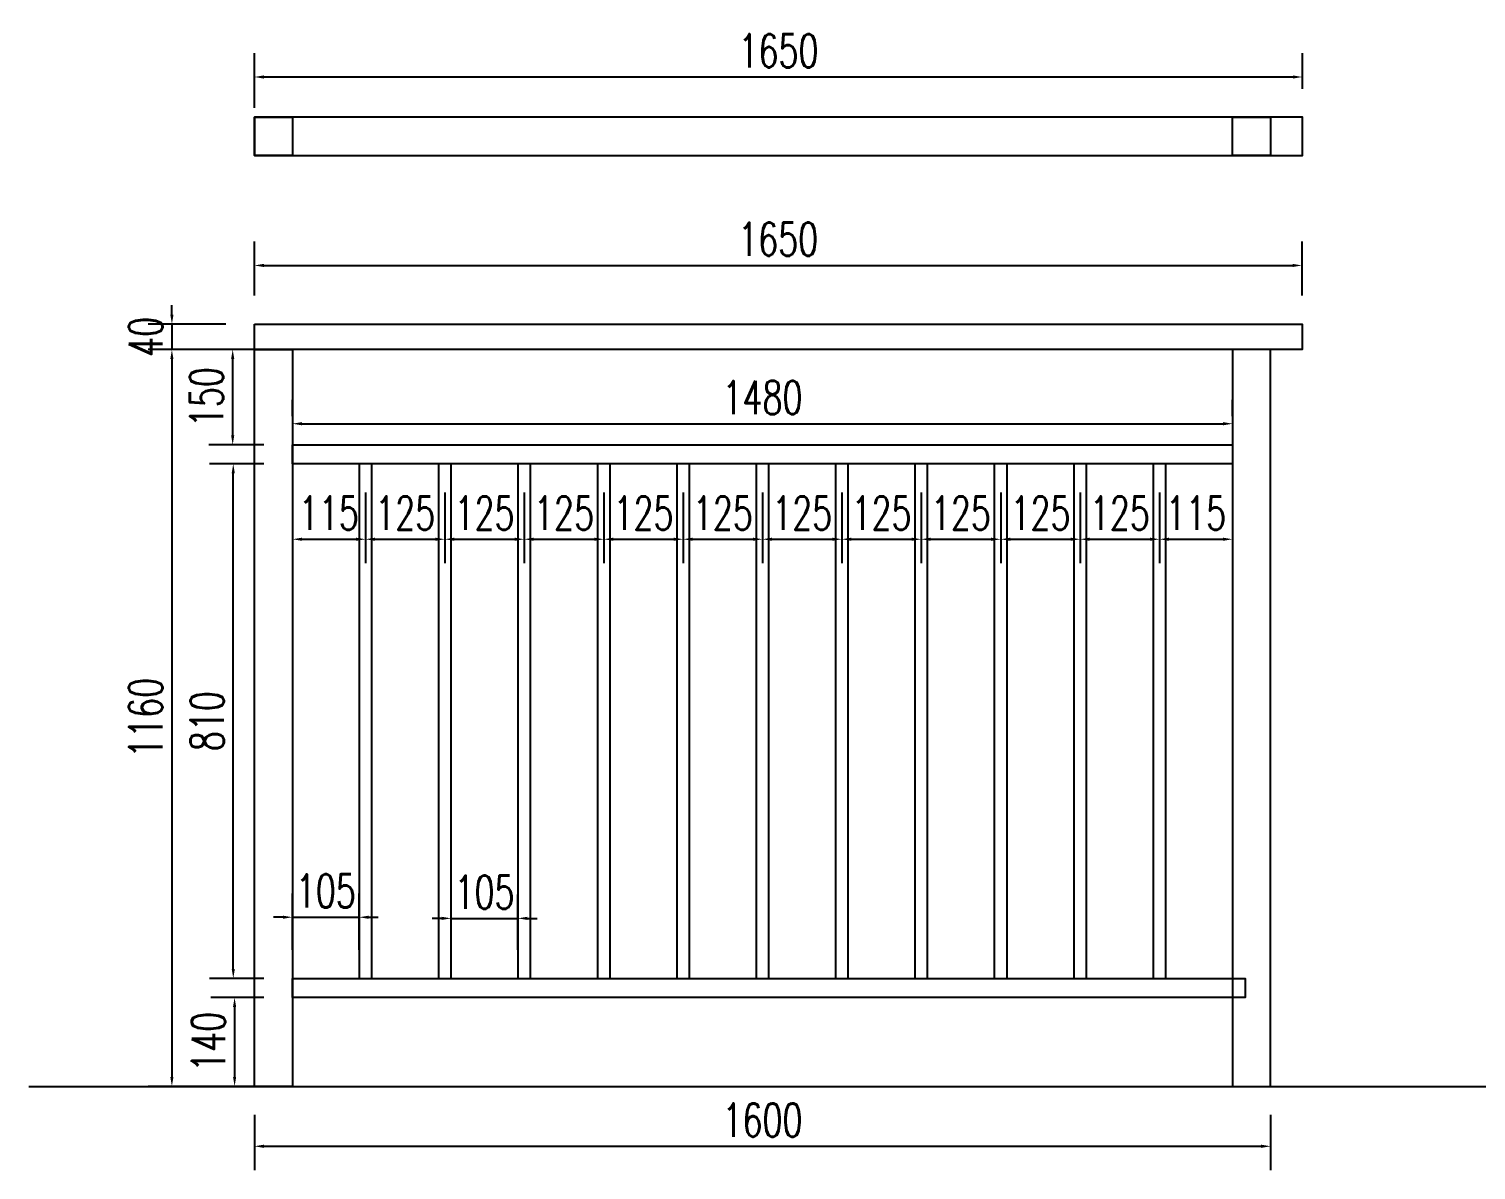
# Model space of a CAD drawing. Extents: x -16492 to 345596, y -4133 to 400729.
# Drawn here: x 20642 to 22921, y 16297 to 18094 of the extents above; entities that cross this region are included whole.
import ezdxf

# ---------------------------------------------------------------- set-up
doc = ezdxf.new("R2010")
doc.units = 0
doc.header["$LTSCALE"] = 10
doc.header["$MEASUREMENT"] = 0
doc.layers.add('PUB_DIM', color=3, linetype='Continuous')
doc.layers.add('W-PLASTIC_RAILINGS塑木栏杆', color=6, linetype='Continuous')
doc.styles.add('STANDARD_T3', font='simplex.shx', dxfattribs={"width": 0.7, "bigfont": 'gbcbig.shx'})
doc.dimstyles.new('W&&15', dxfattribs={"dimtxt": 52.5, "dimasz": 15, "dimexe": 37.5, "dimexo": 45, "dimgap": 15, "dimtad": 1, "dimdec": 0, "dimzin": 0, "dimdsep": 46, "dimtxsty": 'STANDARD_T3', "dimcen": 0.09, "dimclrd": 1, "dimclre": 1, "dimclrt": 7, "dimazin": 2, "dimtfac": 1, "dimtdec": 0, "dimtix": 1, "dimtmove": 2, "dimatfit": 3, "dimfxl": 100, "dimtolj": 1, "dimtzin": 0, "dimarcsym": 0})

# ---------------------------------------------------------------- blocks, each defined once
blk = doc.blocks.new('*U48')
at = {"layer": 'W-PLASTIC_RAILINGS塑木栏杆'}
blk.add_lwpolyline([(-10, -405), (10, -405), (10, 405), (-10, 405)], close=True, dxfattribs=at)
blk = doc.blocks.new('*U49')
at = {"layer": 'W-PLASTIC_RAILINGS塑木栏杆', "color": 0, "linetype": 'ByBlock', "lineweight": -2, "transparency": 16777216}
for p in [(0, 0), (125, 0), (250, 0), (375, 0), (500, 0), (625, 0), (750, 0), (875, 0), (1000, 0), (1125, 0), (1250, 0)]:
    blk.add_blockref('*U48', p, dxfattribs=at)
blk = doc.blocks.new('*D50')
at = {"layer": 'Defpoints', "color": 0, "transparency": 16777216}
for p in [(21057.3, 17408.7), (21172.3, 17408.7), (21172.3, 17290.1)]:
    blk.add_point(p, dxfattribs=at)
at = {"layer": 'W-PLASTIC_RAILINGS塑木栏杆', "color": 1, "lineweight": -2, "transparency": 16777216}
for p, q in [((21057.3, 17363.7), (21057.3, 17252.6)), ((21172.3, 17363.7), (21172.3, 17252.6)), ((21072.3, 17290.1), (21157.3, 17290.1))]:
    blk.add_line(p, q, dxfattribs=at)
at = {"layer": 'W-PLASTIC_RAILINGS塑木栏杆', "color": 1, "transparency": 16777216}
for points in [[(21072.3, 17292.6), (21072.3, 17287.6), (21057.3, 17290.1)], [(21157.3, 17292.6), (21157.3, 17287.6), (21172.3, 17290.1)]]:
    blk.add_solid(points, dxfattribs=at)
at = {"layer": 'W-PLASTIC_RAILINGS塑木栏杆', "color": 7, "transparency": 16777216, "insert": (21114.8, 17331.4), "char_height": 52.5, "attachment_point": 5, "style": 'STANDARD_T3'}
blk.add_mtext('\\A1;115', dxfattribs=at)
blk = doc.blocks.new('*D51')
at = {"layer": 'Defpoints', "color": 0, "transparency": 16777216}
for p in [(21172.3, 17408.7), (21297.3, 17408.7), (21297.3, 17290.1)]:
    blk.add_point(p, dxfattribs=at)
at = {"layer": 'W-PLASTIC_RAILINGS塑木栏杆', "color": 1, "lineweight": -2, "transparency": 16777216}
for p, q in [((21172.3, 17363.7), (21172.3, 17252.6)), ((21297.3, 17363.7), (21297.3, 17252.6)), ((21187.3, 17290.1), (21282.3, 17290.1))]:
    blk.add_line(p, q, dxfattribs=at)
at = {"layer": 'W-PLASTIC_RAILINGS塑木栏杆', "color": 1, "transparency": 16777216}
for points in [[(21187.3, 17292.6), (21187.3, 17287.6), (21172.3, 17290.1)], [(21282.3, 17292.6), (21282.3, 17287.6), (21297.3, 17290.1)]]:
    blk.add_solid(points, dxfattribs=at)
at = {"layer": 'W-PLASTIC_RAILINGS塑木栏杆', "color": 7, "transparency": 16777216, "insert": (21234.8, 17331.4), "char_height": 52.5, "attachment_point": 5, "style": 'STANDARD_T3'}
blk.add_mtext('\\A1;125', dxfattribs=at)
blk = doc.blocks.new('*D52')
at = {"layer": 'Defpoints', "color": 0, "transparency": 16777216}
for p in [(21297.3, 17408.7), (21422.3, 17408.7), (21422.3, 17290.1)]:
    blk.add_point(p, dxfattribs=at)
at = {"layer": 'W-PLASTIC_RAILINGS塑木栏杆', "color": 1, "lineweight": -2, "transparency": 16777216}
for p, q in [((21297.3, 17363.7), (21297.3, 17252.6)), ((21422.3, 17363.7), (21422.3, 17252.6)), ((21312.3, 17290.1), (21407.3, 17290.1))]:
    blk.add_line(p, q, dxfattribs=at)
at = {"layer": 'W-PLASTIC_RAILINGS塑木栏杆', "color": 1, "transparency": 16777216}
for points in [[(21312.3, 17292.6), (21312.3, 17287.6), (21297.3, 17290.1)], [(21407.3, 17292.6), (21407.3, 17287.6), (21422.3, 17290.1)]]:
    blk.add_solid(points, dxfattribs=at)
at = {"layer": 'W-PLASTIC_RAILINGS塑木栏杆', "color": 7, "transparency": 16777216, "insert": (21359.8, 17331.4), "char_height": 52.5, "attachment_point": 5, "style": 'STANDARD_T3'}
blk.add_mtext('\\A1;125', dxfattribs=at)
blk = doc.blocks.new('*D53')
at = {"layer": 'Defpoints', "color": 0, "transparency": 16777216}
for p in [(21422.3, 17408.7), (21547.3, 17408.7), (21547.3, 17290.1)]:
    blk.add_point(p, dxfattribs=at)
at = {"layer": 'W-PLASTIC_RAILINGS塑木栏杆', "color": 1, "lineweight": -2, "transparency": 16777216}
for p, q in [((21422.3, 17363.7), (21422.3, 17252.6)), ((21547.3, 17363.7), (21547.3, 17252.6)), ((21437.3, 17290.1), (21532.3, 17290.1))]:
    blk.add_line(p, q, dxfattribs=at)
at = {"layer": 'W-PLASTIC_RAILINGS塑木栏杆', "color": 1, "transparency": 16777216}
for points in [[(21437.3, 17292.6), (21437.3, 17287.6), (21422.3, 17290.1)], [(21532.3, 17292.6), (21532.3, 17287.6), (21547.3, 17290.1)]]:
    blk.add_solid(points, dxfattribs=at)
at = {"layer": 'W-PLASTIC_RAILINGS塑木栏杆', "color": 7, "transparency": 16777216, "insert": (21484.8, 17331.4), "char_height": 52.5, "attachment_point": 5, "style": 'STANDARD_T3'}
blk.add_mtext('\\A1;125', dxfattribs=at)
blk = doc.blocks.new('*D54')
at = {"layer": 'Defpoints', "color": 0, "transparency": 16777216}
for p in [(21547.3, 17408.7), (21672.3, 17408.7), (21672.3, 17290.1)]:
    blk.add_point(p, dxfattribs=at)
at = {"layer": 'W-PLASTIC_RAILINGS塑木栏杆', "color": 1, "lineweight": -2, "transparency": 16777216}
for p, q in [((21547.3, 17363.7), (21547.3, 17252.6)), ((21672.3, 17363.7), (21672.3, 17252.6)), ((21562.3, 17290.1), (21657.3, 17290.1))]:
    blk.add_line(p, q, dxfattribs=at)
at = {"layer": 'W-PLASTIC_RAILINGS塑木栏杆', "color": 1, "transparency": 16777216}
for points in [[(21562.3, 17292.6), (21562.3, 17287.6), (21547.3, 17290.1)], [(21657.3, 17292.6), (21657.3, 17287.6), (21672.3, 17290.1)]]:
    blk.add_solid(points, dxfattribs=at)
at = {"layer": 'W-PLASTIC_RAILINGS塑木栏杆', "color": 7, "transparency": 16777216, "insert": (21609.8, 17331.4), "char_height": 52.5, "attachment_point": 5, "style": 'STANDARD_T3'}
blk.add_mtext('\\A1;125', dxfattribs=at)
blk = doc.blocks.new('*D55')
at = {"layer": 'Defpoints', "color": 0, "transparency": 16777216}
for p in [(21672.3, 17408.7), (21797.3, 17408.7), (21797.3, 17290.1)]:
    blk.add_point(p, dxfattribs=at)
at = {"layer": 'W-PLASTIC_RAILINGS塑木栏杆', "color": 1, "lineweight": -2, "transparency": 16777216}
for p, q in [((21672.3, 17363.7), (21672.3, 17252.6)), ((21797.3, 17363.7), (21797.3, 17252.6)), ((21687.3, 17290.1), (21782.3, 17290.1))]:
    blk.add_line(p, q, dxfattribs=at)
at = {"layer": 'W-PLASTIC_RAILINGS塑木栏杆', "color": 1, "transparency": 16777216}
for points in [[(21687.3, 17292.6), (21687.3, 17287.6), (21672.3, 17290.1)], [(21782.3, 17292.6), (21782.3, 17287.6), (21797.3, 17290.1)]]:
    blk.add_solid(points, dxfattribs=at)
at = {"layer": 'W-PLASTIC_RAILINGS塑木栏杆', "color": 7, "transparency": 16777216, "insert": (21734.8, 17331.4), "char_height": 52.5, "attachment_point": 5, "style": 'STANDARD_T3'}
blk.add_mtext('\\A1;125', dxfattribs=at)
blk = doc.blocks.new('*D56')
at = {"layer": 'Defpoints', "color": 0, "transparency": 16777216}
for p in [(21797.3, 17408.7), (21922.3, 17408.7), (21922.3, 17290.1)]:
    blk.add_point(p, dxfattribs=at)
at = {"layer": 'W-PLASTIC_RAILINGS塑木栏杆', "color": 1, "lineweight": -2, "transparency": 16777216}
for p, q in [((21797.3, 17363.7), (21797.3, 17252.6)), ((21922.3, 17363.7), (21922.3, 17252.6)), ((21812.3, 17290.1), (21907.3, 17290.1))]:
    blk.add_line(p, q, dxfattribs=at)
at = {"layer": 'W-PLASTIC_RAILINGS塑木栏杆', "color": 1, "transparency": 16777216}
for points in [[(21812.3, 17292.6), (21812.3, 17287.6), (21797.3, 17290.1)], [(21907.3, 17292.6), (21907.3, 17287.6), (21922.3, 17290.1)]]:
    blk.add_solid(points, dxfattribs=at)
at = {"layer": 'W-PLASTIC_RAILINGS塑木栏杆', "color": 7, "transparency": 16777216, "insert": (21859.8, 17331.4), "char_height": 52.5, "attachment_point": 5, "style": 'STANDARD_T3'}
blk.add_mtext('\\A1;125', dxfattribs=at)
blk = doc.blocks.new('*D57')
at = {"layer": 'Defpoints', "color": 0, "transparency": 16777216}
for p in [(21922.3, 17408.7), (22047.3, 17408.7), (22047.3, 17290.1)]:
    blk.add_point(p, dxfattribs=at)
at = {"layer": 'W-PLASTIC_RAILINGS塑木栏杆', "color": 1, "lineweight": -2, "transparency": 16777216}
for p, q in [((21922.3, 17363.7), (21922.3, 17252.6)), ((22047.3, 17363.7), (22047.3, 17252.6)), ((21937.3, 17290.1), (22032.3, 17290.1))]:
    blk.add_line(p, q, dxfattribs=at)
at = {"layer": 'W-PLASTIC_RAILINGS塑木栏杆', "color": 1, "transparency": 16777216}
for points in [[(21937.3, 17292.6), (21937.3, 17287.6), (21922.3, 17290.1)], [(22032.3, 17292.6), (22032.3, 17287.6), (22047.3, 17290.1)]]:
    blk.add_solid(points, dxfattribs=at)
at = {"layer": 'W-PLASTIC_RAILINGS塑木栏杆', "color": 7, "transparency": 16777216, "insert": (21984.8, 17331.4), "char_height": 52.5, "attachment_point": 5, "style": 'STANDARD_T3'}
blk.add_mtext('\\A1;125', dxfattribs=at)
blk = doc.blocks.new('*D58')
at = {"layer": 'Defpoints', "color": 0, "transparency": 16777216}
for p in [(22047.3, 17408.7), (22172.3, 17408.7), (22172.3, 17290.1)]:
    blk.add_point(p, dxfattribs=at)
at = {"layer": 'W-PLASTIC_RAILINGS塑木栏杆', "color": 1, "lineweight": -2, "transparency": 16777216}
for p, q in [((22047.3, 17363.7), (22047.3, 17252.6)), ((22172.3, 17363.7), (22172.3, 17252.6)), ((22062.3, 17290.1), (22157.3, 17290.1))]:
    blk.add_line(p, q, dxfattribs=at)
at = {"layer": 'W-PLASTIC_RAILINGS塑木栏杆', "color": 1, "transparency": 16777216}
for points in [[(22062.3, 17292.6), (22062.3, 17287.6), (22047.3, 17290.1)], [(22157.3, 17292.6), (22157.3, 17287.6), (22172.3, 17290.1)]]:
    blk.add_solid(points, dxfattribs=at)
at = {"layer": 'W-PLASTIC_RAILINGS塑木栏杆', "color": 7, "transparency": 16777216, "insert": (22109.8, 17331.4), "char_height": 52.5, "attachment_point": 5, "style": 'STANDARD_T3'}
blk.add_mtext('\\A1;125', dxfattribs=at)
blk = doc.blocks.new('*D59')
at = {"layer": 'Defpoints', "color": 0, "transparency": 16777216}
for p in [(22172.3, 17408.7), (22297.3, 17408.7), (22297.3, 17290.1)]:
    blk.add_point(p, dxfattribs=at)
at = {"layer": 'W-PLASTIC_RAILINGS塑木栏杆', "color": 1, "lineweight": -2, "transparency": 16777216}
for p, q in [((22172.3, 17363.7), (22172.3, 17252.6)), ((22297.3, 17363.7), (22297.3, 17252.6)), ((22187.3, 17290.1), (22282.3, 17290.1))]:
    blk.add_line(p, q, dxfattribs=at)
at = {"layer": 'W-PLASTIC_RAILINGS塑木栏杆', "color": 1, "transparency": 16777216}
for points in [[(22187.3, 17292.6), (22187.3, 17287.6), (22172.3, 17290.1)], [(22282.3, 17292.6), (22282.3, 17287.6), (22297.3, 17290.1)]]:
    blk.add_solid(points, dxfattribs=at)
at = {"layer": 'W-PLASTIC_RAILINGS塑木栏杆', "color": 7, "transparency": 16777216, "insert": (22234.8, 17331.4), "char_height": 52.5, "attachment_point": 5, "style": 'STANDARD_T3'}
blk.add_mtext('\\A1;125', dxfattribs=at)
blk = doc.blocks.new('*D60')
at = {"layer": 'Defpoints', "color": 0, "transparency": 16777216}
for p in [(22297.3, 17408.7), (22422.3, 17408.7), (22422.3, 17290.1)]:
    blk.add_point(p, dxfattribs=at)
at = {"layer": 'W-PLASTIC_RAILINGS塑木栏杆', "color": 1, "lineweight": -2, "transparency": 16777216}
for p, q in [((22297.3, 17363.7), (22297.3, 17252.6)), ((22422.3, 17363.7), (22422.3, 17252.6)), ((22312.3, 17290.1), (22407.3, 17290.1))]:
    blk.add_line(p, q, dxfattribs=at)
at = {"layer": 'W-PLASTIC_RAILINGS塑木栏杆', "color": 1, "transparency": 16777216}
for points in [[(22312.3, 17292.6), (22312.3, 17287.6), (22297.3, 17290.1)], [(22407.3, 17292.6), (22407.3, 17287.6), (22422.3, 17290.1)]]:
    blk.add_solid(points, dxfattribs=at)
at = {"layer": 'W-PLASTIC_RAILINGS塑木栏杆', "color": 7, "transparency": 16777216, "insert": (22359.8, 17331.4), "char_height": 52.5, "attachment_point": 5, "style": 'STANDARD_T3'}
blk.add_mtext('\\A1;125', dxfattribs=at)
blk = doc.blocks.new('*D61')
at = {"layer": 'Defpoints', "color": 0, "transparency": 16777216}
for p in [(21162.3, 16695), (21057.3, 16598.7), (21162.3, 16598.7)]:
    blk.add_point(p, dxfattribs=at)
at = {"layer": 'W-PLASTIC_RAILINGS塑木栏杆', "color": 1, "lineweight": -2, "transparency": 16777216}
for p, q in [((21057.3, 16643.7), (21057.3, 16732.5)), ((21162.3, 16643.7), (21162.3, 16732.5)), ((21042.3, 16695), (21027.3, 16695)), ((21057.3, 16695), (21162.3, 16695)), ((21177.3, 16695), (21192.3, 16695))]:
    blk.add_line(p, q, dxfattribs=at)
at = {"layer": 'W-PLASTIC_RAILINGS塑木栏杆', "color": 1, "transparency": 16777216}
for points in [[(21042.3, 16697.5), (21042.3, 16692.5), (21057.3, 16695)], [(21177.3, 16697.5), (21177.3, 16692.5), (21162.3, 16695)]]:
    blk.add_solid(points, dxfattribs=at)
at = {"layer": 'W-PLASTIC_RAILINGS塑木栏杆', "color": 7, "transparency": 16777216, "insert": (21109.8, 16736.3), "char_height": 52.5, "attachment_point": 5, "style": 'STANDARD_T3'}
blk.add_mtext('\\A1;105', dxfattribs=at)
blk = doc.blocks.new('*D62')
at = {"layer": 'Defpoints', "color": 0, "transparency": 16777216}
for p in [(21412.3, 16693.2), (21307.3, 16598.7), (21412.3, 16598.7)]:
    blk.add_point(p, dxfattribs=at)
at = {"layer": 'W-PLASTIC_RAILINGS塑木栏杆', "color": 1, "lineweight": -2, "transparency": 16777216}
for p, q in [((21307.3, 16643.7), (21307.3, 16730.7)), ((21412.3, 16643.7), (21412.3, 16730.7)), ((21292.3, 16693.2), (21277.3, 16693.2)), ((21307.3, 16693.2), (21412.3, 16693.2)), ((21427.3, 16693.2), (21442.3, 16693.2))]:
    blk.add_line(p, q, dxfattribs=at)
at = {"layer": 'W-PLASTIC_RAILINGS塑木栏杆', "color": 1, "transparency": 16777216}
for points in [[(21292.3, 16695.7), (21292.3, 16690.7), (21307.3, 16693.2)], [(21427.3, 16695.7), (21427.3, 16690.7), (21412.3, 16693.2)]]:
    blk.add_solid(points, dxfattribs=at)
at = {"layer": 'W-PLASTIC_RAILINGS塑木栏杆', "color": 7, "transparency": 16777216, "insert": (21359.8, 16734.4), "char_height": 52.5, "attachment_point": 5, "style": 'STANDARD_T3'}
blk.add_mtext('\\A1;105', dxfattribs=at)
blk = doc.blocks.new('*D63')
at = {"layer": 'Defpoints', "color": 0, "transparency": 16777216}
for p in [(20997.3, 17628.7), (20867.5, 17588.7), (20997.3, 17588.7)]:
    blk.add_point(p, dxfattribs=at)
at = {"layer": 'W-PLASTIC_RAILINGS塑木栏杆', "color": 1, "lineweight": -2, "transparency": 16777216}
for p, q in [((20867.5, 17643.7), (20867.5, 17658.7)), ((20952.3, 17628.7), (20830, 17628.7)), ((20867.5, 17628.7), (20867.5, 17588.7)), ((20952.3, 17588.7), (20830, 17588.7)), ((20867.5, 17573.7), (20867.5, 17558.7))]:
    blk.add_line(p, q, dxfattribs=at)
at = {"layer": 'W-PLASTIC_RAILINGS塑木栏杆', "color": 1, "transparency": 16777216}
for points in [[(20865, 17643.7), (20870, 17643.7), (20867.5, 17628.7)], [(20865, 17573.7), (20870, 17573.7), (20867.5, 17588.7)]]:
    blk.add_solid(points, dxfattribs=at)
at = {"layer": 'W-PLASTIC_RAILINGS塑木栏杆', "color": 7, "transparency": 16777216, "insert": (20826.2, 17608.7), "char_height": 52.5, "attachment_point": 5, "rotation": 90, "style": 'STANDARD_T3'}
blk.add_mtext('\\A1;40', dxfattribs=at)
blk = doc.blocks.new('*D64')
at = {"layer": 'Defpoints', "color": 0, "transparency": 16777216}
for p in [(20997.3, 17588.7), (20867.5, 16428.7), (20997.3, 16428.7)]:
    blk.add_point(p, dxfattribs=at)
at = {"layer": 'W-PLASTIC_RAILINGS塑木栏杆', "color": 1, "lineweight": -2, "transparency": 16777216}
for p, q in [((20952.3, 17588.7), (20830, 17588.7)), ((20867.5, 17573.7), (20867.5, 16443.7)), ((20952.3, 16428.7), (20830, 16428.7))]:
    blk.add_line(p, q, dxfattribs=at)
at = {"layer": 'W-PLASTIC_RAILINGS塑木栏杆', "color": 1, "transparency": 16777216}
for points in [[(20865, 17573.7), (20870, 17573.7), (20867.5, 17588.7)], [(20865, 16443.7), (20870, 16443.7), (20867.5, 16428.7)]]:
    blk.add_solid(points, dxfattribs=at)
at = {"layer": 'W-PLASTIC_RAILINGS塑木栏杆', "color": 7, "transparency": 16777216, "insert": (20826.2, 17008.7), "char_height": 52.5, "attachment_point": 5, "rotation": 90, "style": 'STANDARD_T3'}
blk.add_mtext('\\A1;1160', dxfattribs=at)
blk = doc.blocks.new('*D65')
at = {"layer": 'Defpoints', "color": 0, "transparency": 16777216}
for p in [(22537.3, 17472), (21057.3, 17438.7), (22537.3, 17438.7)]:
    blk.add_point(p, dxfattribs=at)
at = {"layer": 'W-PLASTIC_RAILINGS塑木栏杆', "color": 1, "lineweight": -2, "transparency": 16777216}
for p, q in [((21057.3, 17483.7), (21057.3, 17509.5)), ((22537.3, 17483.7), (22537.3, 17509.5)), ((21072.3, 17472), (22522.3, 17472))]:
    blk.add_line(p, q, dxfattribs=at)
at = {"layer": 'W-PLASTIC_RAILINGS塑木栏杆', "color": 1, "transparency": 16777216}
for points in [[(21072.3, 17474.5), (21072.3, 17469.5), (21057.3, 17472)], [(22522.3, 17474.5), (22522.3, 17469.5), (22537.3, 17472)]]:
    blk.add_solid(points, dxfattribs=at)
at = {"layer": 'W-PLASTIC_RAILINGS塑木栏杆', "color": 7, "transparency": 16777216, "insert": (21797.3, 17513.2), "char_height": 52.5, "attachment_point": 5, "style": 'STANDARD_T3'}
blk.add_mtext('\\A1;1480', dxfattribs=at)
blk = doc.blocks.new('*D66')
at = {"layer": 'Defpoints', "color": 0, "transparency": 16777216}
for p in [(22646.9, 17721.2), (20997.3, 17628.7), (22646.9, 17628.7)]:
    blk.add_point(p, dxfattribs=at)
at = {"layer": 'W-PLASTIC_RAILINGS塑木栏杆', "color": 1, "lineweight": -2, "transparency": 16777216}
for p, q in [((20997.3, 17673.7), (20997.3, 17758.7)), ((22646.9, 17673.7), (22646.9, 17758.7)), ((21012.3, 17721.2), (22631.9, 17721.2))]:
    blk.add_line(p, q, dxfattribs=at)
at = {"layer": 'W-PLASTIC_RAILINGS塑木栏杆', "color": 1, "transparency": 16777216}
for points in [[(21012.3, 17723.7), (21012.3, 17718.7), (20997.3, 17721.2)], [(22631.9, 17723.7), (22631.9, 17718.7), (22646.9, 17721.2)]]:
    blk.add_solid(points, dxfattribs=at)
at = {"layer": 'W-PLASTIC_RAILINGS塑木栏杆', "color": 7, "transparency": 16777216, "insert": (21822.1, 17762.5), "char_height": 52.5, "attachment_point": 5, "style": 'STANDARD_T3'}
blk.add_mtext('\\A1;1650', dxfattribs=at)
blk = doc.blocks.new('*D67')
at = {"layer": 'Defpoints', "color": 0, "transparency": 16777216}
for p in [(21057.3, 16568.7), (20966.2, 16428.7), (21057.3, 16428.7)]:
    blk.add_point(p, dxfattribs=at)
at = {"layer": 'W-PLASTIC_RAILINGS塑木栏杆', "color": 1, "lineweight": -2, "transparency": 16777216}
for p, q in [((21012.3, 16568.7), (20928.7, 16568.7)), ((20966.2, 16553.7), (20966.2, 16443.7)), ((21012.3, 16428.7), (20928.7, 16428.7))]:
    blk.add_line(p, q, dxfattribs=at)
at = {"layer": 'W-PLASTIC_RAILINGS塑木栏杆', "color": 1, "transparency": 16777216}
for points in [[(20963.7, 16553.7), (20968.7, 16553.7), (20966.2, 16568.7)], [(20963.7, 16443.7), (20968.7, 16443.7), (20966.2, 16428.7)]]:
    blk.add_solid(points, dxfattribs=at)
at = {"layer": 'W-PLASTIC_RAILINGS塑木栏杆', "color": 7, "transparency": 16777216, "insert": (20924.9, 16498.7), "char_height": 52.5, "attachment_point": 5, "rotation": 90, "style": 'STANDARD_T3'}
blk.add_mtext('\\A1;140', dxfattribs=at)
blk = doc.blocks.new('*D68')
at = {"layer": 'Defpoints', "color": 0, "transparency": 16777216}
for p in [(20964.1, 17408.7), (21057.3, 17408.7), (21057.3, 16598.7)]:
    blk.add_point(p, dxfattribs=at)
at = {"layer": 'W-PLASTIC_RAILINGS塑木栏杆', "color": 1, "lineweight": -2, "transparency": 16777216}
for p, q in [((21012.3, 17408.7), (20926.6, 17408.7)), ((20964.1, 16613.7), (20964.1, 17393.7)), ((21012.3, 16598.7), (20926.6, 16598.7))]:
    blk.add_line(p, q, dxfattribs=at)
at = {"layer": 'W-PLASTIC_RAILINGS塑木栏杆', "color": 1, "transparency": 16777216}
for points in [[(20961.6, 17393.7), (20966.6, 17393.7), (20964.1, 17408.7)], [(20961.6, 16613.7), (20966.6, 16613.7), (20964.1, 16598.7)]]:
    blk.add_solid(points, dxfattribs=at)
at = {"layer": 'W-PLASTIC_RAILINGS塑木栏杆', "color": 7, "transparency": 16777216, "insert": (20922.9, 17003.7), "char_height": 52.5, "attachment_point": 5, "rotation": 90, "style": 'STANDARD_T3'}
blk.add_mtext('\\A1;810', dxfattribs=at)
blk = doc.blocks.new('*D69')
at = {"layer": 'Defpoints', "color": 0, "transparency": 16777216}
for p in [(20963.2, 17588.7), (21057.3, 17588.7), (21057.3, 17438.7)]:
    blk.add_point(p, dxfattribs=at)
at = {"layer": 'W-PLASTIC_RAILINGS塑木栏杆', "color": 1, "lineweight": -2, "transparency": 16777216}
for p, q in [((21012.3, 17588.7), (20925.7, 17588.7)), ((20963.2, 17453.7), (20963.2, 17573.7)), ((21012.3, 17438.7), (20925.7, 17438.7))]:
    blk.add_line(p, q, dxfattribs=at)
at = {"layer": 'W-PLASTIC_RAILINGS塑木栏杆', "color": 1, "transparency": 16777216}
for points in [[(20960.7, 17573.7), (20965.7, 17573.7), (20963.2, 17588.7)], [(20960.7, 17453.7), (20965.7, 17453.7), (20963.2, 17438.7)]]:
    blk.add_solid(points, dxfattribs=at)
at = {"layer": 'W-PLASTIC_RAILINGS塑木栏杆', "color": 7, "transparency": 16777216, "insert": (20922, 17513.7), "char_height": 52.5, "attachment_point": 5, "rotation": 90, "style": 'STANDARD_T3'}
blk.add_mtext('\\A1;150', dxfattribs=at)
blk = doc.blocks.new('*D114')
at = {"layer": 'Defpoints', "color": 0, "transparency": 16777216}
for p in [(20997.3, 16428.7), (22597.3, 16428.7), (22597.3, 16334.4)]:
    blk.add_point(p, dxfattribs=at)
at = {"layer": 'W-PLASTIC_RAILINGS塑木栏杆', "color": 1, "lineweight": -2, "transparency": 16777216}
for p, q in [((20997.3, 16383.7), (20997.3, 16296.9)), ((22597.3, 16383.7), (22597.3, 16296.9)), ((21012.3, 16334.4), (22582.3, 16334.4))]:
    blk.add_line(p, q, dxfattribs=at)
at = {"layer": 'W-PLASTIC_RAILINGS塑木栏杆', "color": 1, "transparency": 16777216}
for points in [[(21012.3, 16336.9), (21012.3, 16331.9), (20997.3, 16334.4)], [(22582.3, 16336.9), (22582.3, 16331.9), (22597.3, 16334.4)]]:
    blk.add_solid(points, dxfattribs=at)
at = {"layer": 'W-PLASTIC_RAILINGS塑木栏杆', "color": 7, "transparency": 16777216, "insert": (21797.3, 16375.7), "char_height": 52.5, "attachment_point": 5, "style": 'STANDARD_T3'}
blk.add_mtext('\\A1;1600', dxfattribs=at)
blk = doc.blocks.new('*D222')
at = {"layer": 'Defpoints', "color": 0, "transparency": 16777216}
for p in [(22647.3, 18017.9), (22647.3, 17954.4), (20997.3, 17924.4)]:
    blk.add_point(p, dxfattribs=at)
at = {"layer": 'PUB_DIM', "color": 1, "lineweight": -2, "transparency": 16777216}
for p, q in [((20997.3, 17969.4), (20997.3, 18055.4)), ((22647.3, 17999.4), (22647.3, 18055.4)), ((21012.3, 18017.9), (22632.3, 18017.9))]:
    blk.add_line(p, q, dxfattribs=at)
at = {"layer": 'PUB_DIM', "color": 1, "transparency": 16777216}
for points in [[(21012.3, 18020.4), (21012.3, 18015.4), (20997.3, 18017.9)], [(22632.3, 18020.4), (22632.3, 18015.4), (22647.3, 18017.9)]]:
    blk.add_solid(points, dxfattribs=at)
at = {"layer": 'PUB_DIM', "color": 7, "transparency": 16777216, "insert": (21822.3, 18059.1), "char_height": 52.5, "attachment_point": 5, "style": 'STANDARD_T3'}
blk.add_mtext('\\A1;1650', dxfattribs=at)
blk = doc.blocks.new('*D223')
at = {"layer": 'Defpoints', "color": 0, "transparency": 16777216}
for p in [(22422.3, 17408.7), (22537.3, 17408.7), (22537.3, 17290.1)]:
    blk.add_point(p, dxfattribs=at)
at = {"layer": 'W-PLASTIC_RAILINGS塑木栏杆', "color": 1, "lineweight": -2, "transparency": 16777216}
for p, q in [((22422.3, 17363.7), (22422.3, 17252.6)), ((22537.3, 17363.7), (22537.3, 17252.6)), ((22437.3, 17290.1), (22522.3, 17290.1))]:
    blk.add_line(p, q, dxfattribs=at)
at = {"layer": 'W-PLASTIC_RAILINGS塑木栏杆', "color": 1, "transparency": 16777216}
for points in [[(22437.3, 17292.6), (22437.3, 17287.6), (22422.3, 17290.1)], [(22522.3, 17292.6), (22522.3, 17287.6), (22537.3, 17290.1)]]:
    blk.add_solid(points, dxfattribs=at)
at = {"layer": 'W-PLASTIC_RAILINGS塑木栏杆', "color": 7, "transparency": 16777216, "insert": (22479.8, 17331.4), "char_height": 52.5, "attachment_point": 5, "style": 'STANDARD_T3'}
blk.add_mtext('\\A1;115', dxfattribs=at)

msp = doc.modelspace()

# ---------------------------------------------------------------- linework, layer by layer
at = {"layer": 'W-PLASTIC_RAILINGS塑木栏杆'}
msp.add_line((20642.4, 16428.7), (29113, 16428.7), dxfattribs=at)
for points in [[(20997.3, 17894.4), (20997.3, 17954.4), (21057.3, 17954.4), (21057.3, 17894.4)], [(20997.3, 17954.4), (20997.3, 17894.4), (22647.3, 17894.4), (22647.3, 17954.4)], [(22537.3, 17894.4), (22537.3, 17954.4), (22597.3, 17954.4), (22597.3, 17894.4)], [(20997.3, 17588.7), (21057.3, 17588.7), (21057.3, 16428.7), (20997.3, 16428.7)], [(22597.3, 17588.7), (22537.3, 17588.7), (22537.3, 16428.7), (22597.3, 16428.7)]]:
    msp.add_lwpolyline(points, close=True, dxfattribs=at)
at = {"layer": 'W-PLASTIC_RAILINGS塑木栏杆', "color": 3}
msp.add_lwpolyline([(20997.3, 17628.7), (22646.9, 17628.7), (22646.9, 17588.7), (20997.3, 17588.7)], close=True, dxfattribs=at)
at = {"layer": 'W-PLASTIC_RAILINGS塑木栏杆', "color": 5}
for points in [[(21057.3, 17438.7), (22537.3, 17438.7), (22537.3, 17408.7), (21057.3, 17408.7)], [(21057.3, 16598.7), (22557.3, 16598.7), (22557.3, 16568.7), (21057.3, 16568.7)]]:
    msp.add_lwpolyline(points, close=True, dxfattribs=at)

# ---------------------------------------------------------------- block references
at = {"layer": 'W-PLASTIC_RAILINGS塑木栏杆'}
msp.add_blockref('*U49', (21172.3, 17003.7), dxfattribs=at)

# ---------------------------------------------------------------- dimensions: what is measured, and where the dimension line sits
at = {"layer": 'PUB_DIM'}
dim = msp.add_linear_dim(base=(22647.3, 18017.9), p1=(20997.3, 17924.4), p2=(22647.3, 17954.4), dimstyle='W&&15', dxfattribs=at)
dim.commit()
dim.dimension.update_dxf_attribs({"geometry": '*D222', "text_midpoint": (21822.3, 18059.1)})
at = {"layer": 'W-PLASTIC_RAILINGS塑木栏杆'}
for base, p1, p2, picture, middle in [((22646.9, 17721.2), (20997.3, 17628.7), (22646.9, 17628.7), '*D66', (21822.1, 17762.5)), ((22537.3, 17472), (21057.3, 17438.7), (22537.3, 17438.7), '*D65', (21797.3, 17513.2)), ((21172.3, 17290.1), (21057.3, 17408.7), (21172.3, 17408.7), '*D50', (21114.8, 17331.4)), ((21297.3, 17290.1), (21172.3, 17408.7), (21297.3, 17408.7), '*D51', (21234.8, 17331.4)), ((21422.3, 17290.1), (21297.3, 17408.7), (21422.3, 17408.7), '*D52', (21359.8, 17331.4)), ((21547.3, 17290.1), (21422.3, 17408.7), (21547.3, 17408.7), '*D53', (21484.8, 17331.4)), ((21672.3, 17290.1), (21547.3, 17408.7), (21672.3, 17408.7), '*D54', (21609.8, 17331.4)), ((21797.3, 17290.1), (21672.3, 17408.7), (21797.3, 17408.7), '*D55', (21734.8, 17331.4)), ((21922.3, 17290.1), (21797.3, 17408.7), (21922.3, 17408.7), '*D56', (21859.8, 17331.4)), ((22047.3, 17290.1), (21922.3, 17408.7), (22047.3, 17408.7), '*D57', (21984.8, 17331.4)), ((22172.3, 17290.1), (22047.3, 17408.7), (22172.3, 17408.7), '*D58', (22109.8, 17331.4)), ((22297.3, 17290.1), (22172.3, 17408.7), (22297.3, 17408.7), '*D59', (22234.8, 17331.4)), ((22422.3, 17290.1), (22297.3, 17408.7), (22422.3, 17408.7), '*D60', (22359.8, 17331.4)), ((22537.3, 17290.1), (22422.3, 17408.7), (22537.3, 17408.7), '*D223', (22479.8, 17331.4)), ((21162.3, 16695), (21057.3, 16598.7), (21162.3, 16598.7), '*D61', (21109.8, 16736.3)), ((21412.3, 16693.2), (21307.3, 16598.7), (21412.3, 16598.7), '*D62', (21359.8, 16734.4)), ((22597.3, 16334.4), (20997.3, 16428.7), (22597.3, 16428.7), '*D114', (21797.3, 16375.7))]:
    dim = msp.add_linear_dim(base=base, p1=p1, p2=p2, dimstyle='W&&15', dxfattribs=at)
    dim.commit()
    dim.dimension.update_dxf_attribs({"geometry": picture, "text_midpoint": middle})
for base, p1, p2, picture, middle in [((20867.5, 17588.7), (20997.3, 17628.7), (20997.3, 17588.7), '*D63', (20826.2, 17608.7)), ((20867.5, 16428.7), (20997.3, 17588.7), (20997.3, 16428.7), '*D64', (20826.2, 17008.7)), ((20963.2, 17588.7), (21057.3, 17438.7), (21057.3, 17588.7), '*D69', (20922, 17513.7)), ((20964.1, 17408.7), (21057.3, 16598.7), (21057.3, 17408.7), '*D68', (20922.9, 17003.7)), ((20966.2, 16428.7), (21057.3, 16568.7), (21057.3, 16428.7), '*D67', (20924.9, 16498.7))]:
    dim = msp.add_linear_dim(base=base, p1=p1, p2=p2, angle=90, dimstyle='W&&15', dxfattribs=at)
    dim.commit()
    dim.dimension.update_dxf_attribs({"geometry": picture, "text_midpoint": middle})

doc.saveas('drawing.dxf')
